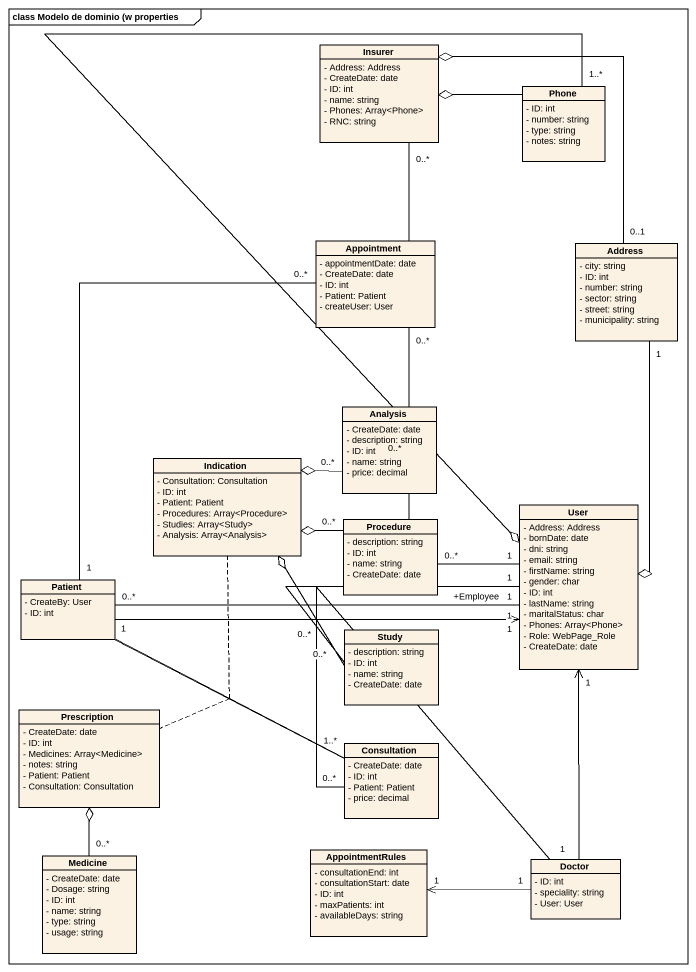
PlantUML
@startuml
mainframe class Modelo de dominio (w properties
hide circle
hide empty members
skinparam classAttributeIconSize 0
class Insurer {
  - Address: Address
  - CreateDate: date
  - ID: int
  - name: string
  - Phones: Array<Phone>
  - RNC: string
}
class Phone {
  - ID: int
  - number: string
  - type: string
  - notes: string
}
class Appointment {
  - appointmentDate: date
  - CreateDate: date
  - ID: int
  - Patient: Patient
  - createUser: User
}
class Address {
  - city: string
  - ID: int
  - number: string
  - sector: string
  - street: string
  - municipality: string
}
class Analysis {
  - CreateDate: date
  - description: string
  - ID: int
  - name: string
  - price: decimal
}
class Indication {
  - Consultation: Consultation
  - ID: int
  - Patient: Patient
  - Procedures: Array<Procedure>
  - Studies: Array<Study>
  - Analysis: Array<Analysis>
}
class User {
  - Address: Address
  - bornDate: date
  - dni: string
  - email: string
  - firstName: string
  - gender: char
  - ID: int
  - lastName: string
  - maritalStatus: char
  - Phones: Array<Phone>
  - Role: WebPage_Role
  - CreateDate: date
}
class Procedure {
  - description: string
  - ID: int
  - name: string
  - CreateDate: date
}
class Patient {
  - CreateBy: User
  - ID: int
}
class Study {
  - description: string
  - ID: int
  - name: string
  - CreateDate: date
}
class Prescription {
  - CreateDate: date
  - ID: int
  - Medicines: Array<Medicine>
  - notes: string
  - Patient: Patient
  - Consultation: Consultation
}
class Consultation {
  - CreateDate: date
  - ID: int
  - Patient: Patient
  - price: decimal
}
class AppointmentRules {
  - consultationEnd: int
  - consultationStart: date
  - ID: int
  - maxPatients: int
  - availableDays: string
}
class Medicine {
  - CreateDate: date
  - Dosage: string
  - ID: int
  - name: string
  - type: string
  - usage: string
}
class Doctor {
  - ID: int
  - speciality: string
  - User: User
}
Phone -left-o Insurer
Phone "1..*" --o User
Address "0..1" -up-o Insurer
Address "1" --o User
Analysis "0..*" -left-o Indication
User -up- "0..*" Insurer
User -up- "0..*" Appointment
User "1" -up- "0..*" Analysis
User "1" -left- "0..*" Procedure
User "+Employee\n1" -left- "0..*" Patient
User "1" -left- "0..*" Study
Procedure "0..*" -left-o Indication
Patient "1" -up- "0..*" Appointment
Patient -right-> "1" User
Patient "1" -right- "1..*" Consultation
(Patient, Consultation) .. Prescription
Study "0..*" -up-o Indication
Consultation -left- Patient
(Consultation, Patient) .. Indication
Medicine "0..*" -up-o Prescription
Doctor -up-> "1" User
Doctor "1" -left- "0..*" Consultation
Doctor "1" -left-> "1" AppointmentRules
@enduml
